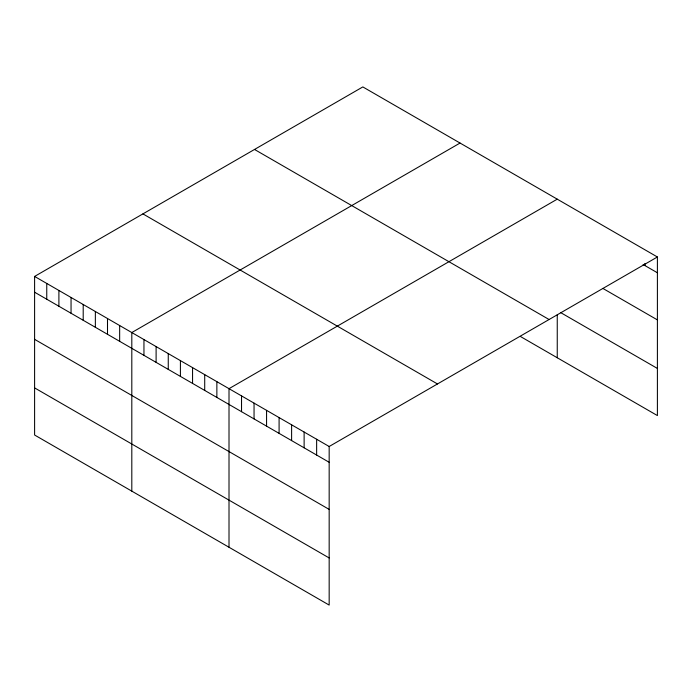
<?xml version="1.0" encoding="UTF-8"?>
<svg xmlns="http://www.w3.org/2000/svg" width="692" height="692" viewBox="0 0 692 692"><rect width="100%" height="100%" fill="white"/><g stroke="black" fill="none" stroke-linecap="round" stroke-linejoin="round"><path stroke-width="1.04" d="M657.4 256.983L329.167 446.496L329.167 605.076L34.6 435.017L34.6 276.428L362.833 86.924L657.4 256.983L657.4 415.572L520.799 336.71M460.042 143.045L131.809 332.549L131.809 491.138M557.25 199.166L229.009 388.67L229.009 547.26M643.093 264.517L657.4 272.769M602.853 288.408L657.4 319.894M560.823 312.689L657.4 368.447M254.518 149.455L549.085 319.522M142.915 213.889L437.482 383.956M34.6 276.428L329.167 446.496M34.6 292.214L329.167 462.282M34.6 339.339L329.167 509.398M34.6 387.892L329.167 557.951M644.883 263.444L644.883 265.546M557.25 314.817L557.25 357.755M316.642 439.264L316.642 455.051M304.125 432.033L304.125 447.819M291.609 424.81L291.609 440.596M279.092 417.579L279.092 433.365M266.567 410.356L266.567 426.142M254.05 403.125L254.05 418.911M241.534 395.893L241.534 411.688M216.864 381.655L216.864 397.442M204.711 374.64L204.711 390.426M192.558 367.625L192.558 383.411M180.413 360.61L180.413 376.396M168.26 353.595L168.26 369.381M156.107 346.58L156.107 362.366M143.953 339.564L143.953 355.351M119.655 325.534L119.655 341.32M107.502 318.519L107.502 334.305M95.358 311.504L95.358 327.29M83.204 304.489L83.204 320.275M71.051 297.474L71.051 313.26M58.898 290.458L58.898 306.245M46.753 283.443L46.753 299.229"/></g></svg>
